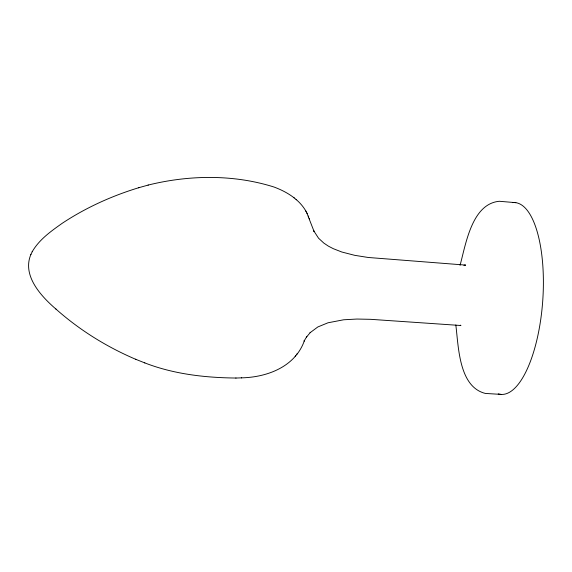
<?xml version="1.0" encoding="UTF-8"?>
<svg xmlns="http://www.w3.org/2000/svg" width="572" height="572" viewBox="0 0 572 572"><rect width="100%" height="100%" fill="white"/><g stroke="black" fill="none" stroke-linecap="round" stroke-linejoin="round"><path stroke-width="0.86" d="M460.052 265.301C465.78 244.587 471.728 203.839 499.299 201.272L515.844 202.674M30.959 254.304C21.736 275.675 41.32 296.496 56.192 309.28M32.189 251.759C39.182 239.546 51.101 231.152 62.355 223.202C85.8 207.693 111.683 195.982 138.546 187.773L138.86 187.68M30.852 254.533L32.332 251.465M241.363 377.856C267.138 377.327 295.431 366.752 304.483 340.397L304.068 341.098L306.792 336.543L306.399 337.208L310.432 332.346L310.081 332.718L317.81 326.969L328.013 322.78L343.686 319.777L356.957 319.047L370.584 319.319L460.975 325.518L460.288 325.153M296.675 354.347L297.154 353.718M295.166 356.399L295.645 355.755M464.249 265.558L465.351 264.993L464.028 265.665L465.258 265.065L368.239 257.479L354.74 255.334L341.834 252.016L333.354 248.706L328.435 246.167L323.859 243.107L318.547 238.202L313.721 230.781L314.028 231.367L306.864 213.013M148.062 185.106L148.341 185.028C189.232 174.91 233.59 174.267 273.959 187.008C287.444 191.992 300.879 200.307 307.243 213.721M138.546 187.773L148.341 185.028M144.623 362.841C173.681 374.152 205.055 377.72 236.036 378.035M235.771 378.049L241.656 377.842M500.936 394.387L485.385 393.436C458.708 386.872 458.551 346.196 455.82 324.975M55.87 309.002C79.422 329.98 106.585 346.846 135.564 359.237L135.836 359.338M135.564 359.237L144.852 362.927M293.758 197.547L294.18 197.898M296.06 199.421L296.489 199.771M305.655 210.768L306.041 211.483M308.287 215.987L308.644 216.859M309.202 218.282L309.552 219.133M512.39 202.624A96.167 34.856 -85.9 0 1 542.678 301.558A96.167 34.856 -85.9 0 1 498.226 393.865"/></g></svg>
